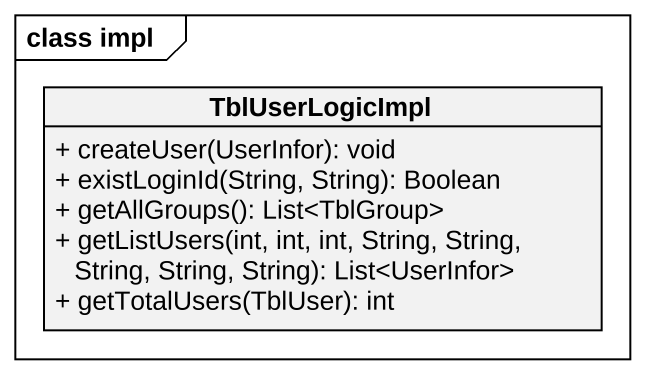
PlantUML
@startuml
mainframe class impl
hide circle
hide empty members
skinparam classAttributeIconSize 0
class TblUserLogicImpl {
  + createUser(UserInfor): void
  + existLoginId(String, String): Boolean
  + getAllGroups(): List<TblGroup>
  + getListUsers(int, int, int, String, String, String, String, String): List<UserInfor>
  + getTotalUsers(TblUser): int
}
@enduml
